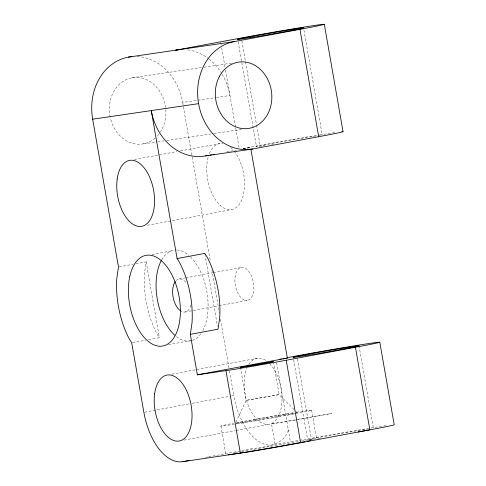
<?xml version="1.0" encoding="UTF-8"?>
<svg xmlns="http://www.w3.org/2000/svg" width="486" height="486" viewBox="0 0 486 486"><rect width="100%" height="100%" fill="white"/><g stroke="black" fill="none" stroke-linecap="round" stroke-linejoin="round"><path stroke-width="0.36" stroke-dasharray="2.43 1.82" d="M135.959 263.758L146.158 261.857L144.464 273.29A67.068 36.426 79.5 0 0 157.209 334.277L159.384 337.667L148.461 339.702M235.953 422.158L246.159 400.361L240.534 368.115M288.411 430.365C281.625 449.69 257.106 446.154 241.256 450.771M296.582 412.96L297.201 412.705L294.583 410.075M297.165 412.772L296.521 412.736M236.305 423.227L254.044 419.752M294.668 413.398L253.941 420.791M134.361 159.481L176.74 151.589M180.458 150.897L219.866 143.558M243.043 148.479L260.095 145.308A54.493 0.954 -9.9 0 1 319.077 135.017M227.005 151.911L229.957 151.359M230.692 151.225L236.591 150.125M243.225 148.892L250.6 147.519L243.091 148.619M147.373 225.261L231.397 209.618M152.045 254.512L170.981 250.983M119.204 266.875L133.043 264.299M179.2 279.019L185.13 277.913M185.871 277.779L212.564 272.804M213.305 272.67L241.481 267.422M184.966 312.048L218.329 305.834M219.071 305.7L247.246 300.451A16.767 9.106 79.5 0 0 250.727 274.535A16.767 9.106 79.5 0 0 235.115 276.826A16.767 9.106 79.5 0 0 247.246 300.451M132.435 342.685L145.545 340.243M168.411 344.695L191.721 340.358M171.831 374.177L257.337 358.255M144.628 412.189L189.212 403.89M192.189 403.337L230.832 396.139M231.573 395.999L233.802 395.586A54.493 29.597 79.5 0 0 272.47 444.957L298.981 440.419M184.103 440.097L235.406 430.541M236.147 430.408L268.867 424.314M295.792 420.007L271.516 423.926L275.119 444.569M296.533 419.874L331.914 413.416L296.126 419.643M205.584 457.411L207.814 456.998M208.555 456.858L240.509 450.905M254.287 419.71L265.842 417.65M266.109 417.602L277.7 415.621M271.516 423.926L295.379 419.77M299.728 440.286L335.516 434.059A54.493 0.954 -9.9 0 1 386.905 425.566M277.956 415.579L294.212 413.015M253.704 420.833L236.166 423.513M320.116 438.172L309.363 439.781M131.894 77.79L203.257 67.311M204.011 67.202L231.804 63.119M137.259 56.546A54.493 45.745 81.6 0 1 182.645 102.449L215.693 97.595M216.446 97.486L229.969 95.499A54.493 45.745 81.6 0 0 222.041 74.006M143.425 143.85L156.948 141.869M157.695 141.754L163.709 140.873M166.71 140.436L213.281 133.595M214.034 133.48L241.828 129.404M294.054 409.546L279.098 394.589L246.159 400.361L279.189 394.614L273.685 363.103M303.938 30.102L322.279 135.211M359.033 345.777L373.442 428.348M311.635 410.172L316.55 438.336M241.882 40.939L245.394 61.066M245.527 61.813L256.456 124.434M256.584 125.175L260.095 145.308M297.365 358.856L311.259 438.445M238.158 41.687L256.505 146.796M293.641 359.591L307.662 439.933M220.729 42.568L221.118 44.809M221.64 47.786L225.024 67.171M225.547 70.154L235.564 127.551M235.692 128.298L239.203 148.424M276.607 362.72L290.494 442.309M182.645 102.449L192.043 156.292M192.17 157.039L210.31 260.982M211.878 269.955L219.32 312.583M220.492 319.308L228.973 367.92M229.495 370.909L233.802 395.586M204.904 254.148L217.485 326.24M220.917 426.088L225.832 454.246M146.158 261.857L159.384 337.667M155.101 138.145A33.534 28.152 81.6 0 1 110.34 117.788M110.182 117.065A33.534 28.152 81.6 0 1 132.198 77.736A33.534 28.152 81.6 0 1 165.617 107.497M165.835 109.69A33.534 28.152 81.6 0 1 160.331 132.131M159.05 133.936A33.534 28.152 81.6 0 1 156.656 136.688M307.875 439.757A33.534 0.583 -9.9 0 1 332.959 434.891A33.534 0.583 -9.9 0 1 367.598 429.083M269.681 363.656A33.534 18.213 79.5 0 1 280.416 411.211A33.534 18.213 79.5 0 1 254.427 416.508A33.534 18.213 79.5 0 1 246.827 368.315M248.844 364.385A33.534 18.213 79.5 0 1 266.377 360.806M190.828 305.172A16.767 9.106 79.5 0 1 180.446 310.773M176.187 280.562A16.767 9.106 79.5 0 1 185.901 282.293M234.185 151.213A33.534 18.213 79.5 0 1 242.702 197.328A33.534 18.213 79.5 0 1 217.837 202.893A33.534 18.213 79.5 0 1 208.208 157.027M209.363 153.625A33.534 18.213 79.5 0 1 222.837 143.564M230.577 147.416A33.534 18.213 79.5 0 1 233.268 150.113M319.745 134.914A54.493 0.954 -9.9 0 1 336.385 132.338M273.26 144.336A33.534 0.583 -9.9 0 1 271.741 144.585M265.222 145.624A33.534 0.583 -9.9 0 1 263.017 145.964M261.711 146.158A33.534 0.583 -9.9 0 1 271.364 143.649A33.534 0.583 -9.9 0 1 317.072 135.849M318.682 135.618A33.534 0.583 -9.9 0 1 320.584 135.363M200.803 333.809A46.109 25.041 79.5 0 1 175.987 336.239M161.698 259.834A46.109 25.041 79.5 0 1 176.175 249.974M176.94 249.992A46.109 25.041 79.5 0 1 188.781 255.332M190.378 256.79A46.109 25.041 79.5 0 1 202.844 330.547M187.578 49.864A54.493 45.745 81.6 0 1 208.379 58.575M208.98 59.037A54.493 45.745 81.6 0 1 221.659 73.38M233.189 453.244A46.109 0.802 -9.9 0 1 234.544 452.97M235.254 452.831A46.109 0.802 -9.9 0 1 238.766 452.144M241.427 451.634A46.109 0.802 -9.9 0 1 299.74 441.44M301.672 441.13A46.109 0.802 -9.9 0 1 307.523 440.225M310.281 439.818A46.109 0.802 -9.9 0 1 312.656 439.484M296.624 412.225A46.109 0.802 -9.9 0 1 300.075 412.778A46.109 0.802 -9.9 0 1 235.929 424.035M234.361 424.278A46.109 0.802 -9.9 0 1 233.723 423.239M236.384 422.729A46.109 0.802 -9.9 0 1 294.024 412.644"/><path stroke-width="0.73" d="M287.208 357.666L296.843 355.867A54.493 0.954 -9.9 0 1 371.122 343.195A54.493 0.954 -9.9 0 1 355.436 347.265L286.224 360.248A54.493 0.954 -9.9 0 1 232.618 369.652L197.383 374.834L190.324 334.368L192.013 322.935A67.068 36.426 79.5 0 0 179.273 261.948L177.092 258.558L151.268 110.595A54.493 45.745 81.6 0 0 205.621 155.891L252.945 148.941L318.688 136.7A54.493 0.954 -9.9 0 0 341.84 131.645M128.292 57.148L234.209 41.596L299.953 29.354A54.493 0.954 -9.9 0 0 315.639 25.284A54.493 0.954 -9.9 0 0 241.36 37.957L175.616 50.198A54.493 45.745 81.6 0 1 177.821 49.858M205.621 155.891L208.567 155.344M210.043 155.07L211.519 154.791M212.996 154.518L214.466 154.244M177.092 258.558L204.776 253.406L206.957 256.796A67.068 36.426 79.5 0 1 219.696 317.777L218.007 329.21L190.324 334.368M197.383 374.834L287.354 358.079L250.861 149.008M131.992 56.643A54.493 45.745 81.6 0 0 92.674 119.198L118.475 267.008L116.786 278.442A67.068 36.426 79.5 0 0 129.525 339.428L131.706 342.818L143.88 412.328A54.493 29.597 79.5 0 0 182.542 461.7L189.23 460.455M182.542 461.7L247.01 452.132A54.493 0.954 -9.9 0 0 300.615 442.728L369.846 429.843A54.493 0.954 -9.9 0 0 394.213 424.807L379.803 342.229M358.231 431.969L369.846 429.843L355.436 347.265M92.674 119.198L198.592 103.646A54.493 45.745 81.6 0 0 252.945 148.941M279.839 359.184L281.339 358.966M282.846 358.741L287.354 358.079M324.32 24.318L343.055 131.67M299.953 29.354L318.688 136.7M286.224 360.248L300.615 442.728M225.972 370.727L240.37 453.213M180.446 310.773A16.767 9.106 79.5 0 1 173.065 296.861A16.767 9.106 79.5 0 1 175.337 281.528M174.778 335.206A46.109 25.041 79.5 0 1 161.316 260.52M198.592 103.646A54.493 45.745 81.6 0 1 234.209 41.596M310.694 440.571A46.109 0.802 -9.9 0 1 307.389 441.239M305.117 441.683A46.109 0.802 -9.9 0 1 296.108 443.39M295.445 443.518A46.109 0.802 -9.9 0 1 285.416 445.352M284.711 445.474A46.109 0.802 -9.9 0 1 274.493 447.296M273.758 447.424A46.109 0.802 -9.9 0 1 228.141 454.817M240.6 367.307L254.348 365.247L273.43 361.633L240.6 367.307M305.591 355.618A33.534 0.583 -9.9 0 0 358.814 345.953A33.534 0.583 -9.9 0 0 314.017 353.134A33.534 0.583 -9.9 0 0 305.591 355.618M219.617 76.108A33.534 28.152 81.6 0 0 242.55 128.571A33.534 28.152 81.6 0 0 268.558 81.126A33.534 28.152 81.6 0 0 219.617 76.108M154.639 393.812A33.534 18.213 79.5 0 0 178.897 441.063A33.534 18.213 79.5 0 0 185.865 389.225A33.534 18.213 79.5 0 0 154.639 393.812M117.169 179.121A33.534 18.213 79.5 0 0 141.426 226.373A33.534 18.213 79.5 0 0 148.394 174.535A33.534 18.213 79.5 0 0 117.169 179.121M250.108 37.708A33.534 0.583 -9.9 0 0 303.331 28.042A33.534 0.583 -9.9 0 0 258.528 35.217A33.534 0.583 -9.9 0 0 250.108 37.708M129.732 276.71A46.109 25.041 79.5 0 0 159.542 346.226A46.109 25.041 79.5 0 0 173.921 279.128A46.109 25.041 79.5 0 0 129.732 276.71"/></g></svg>
